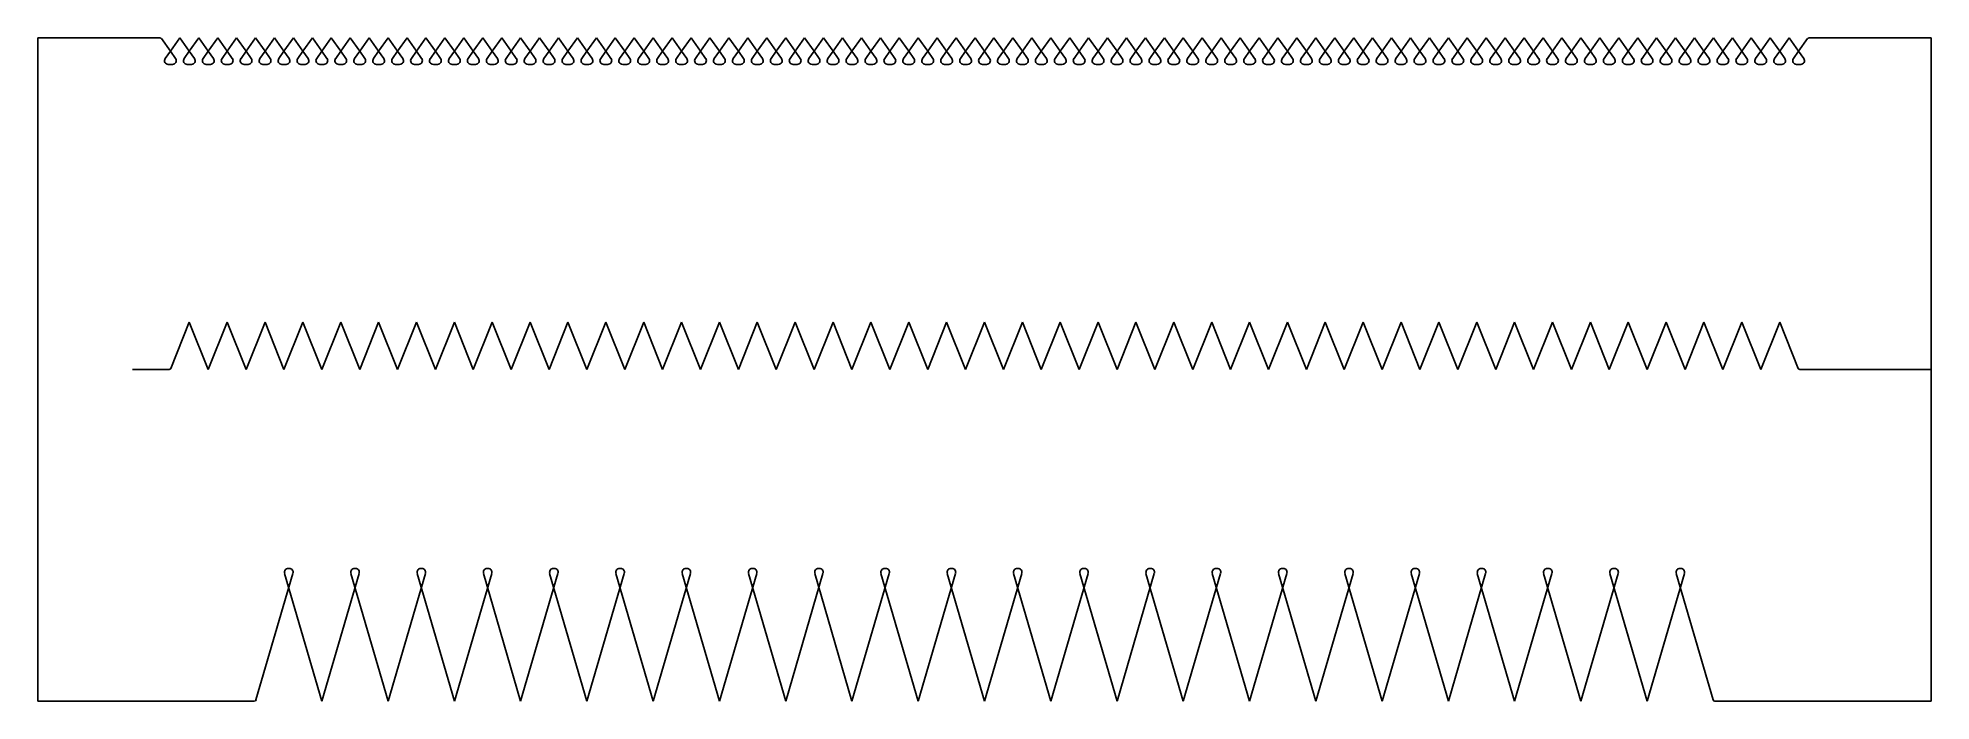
# Model space of a CAD drawing. Header units: millimetres. Extents: x 33 to 133, y 147 to 182.
import ezdxf

# ---------------------------------------------------------------- set-up
doc = ezdxf.new("R2010")
doc.units = ezdxf.units.MM

msp = doc.modelspace()

# ---------------------------------------------------------------- linework, layer by layer
for p, q in [((32.61, 146.69), (32.61, 181.69)), ((32.61, 146.69), (32.61, 181.69)), ((32.61, 181.69), (39.06, 181.69)), ((39.61, 180.99), (39.14, 181.65)), ((39.61, 180.99), (40.11, 181.69)), ((40.61, 180.99), (40.11, 181.69)), ((40.61, 180.99), (41.11, 181.69)), ((41.61, 180.99), (41.11, 181.69)), ((41.61, 180.99), (42.11, 181.69)), ((42.61, 180.99), (42.11, 181.69)), ((42.61, 180.99), (43.11, 181.69)), ((43.61, 180.99), (43.11, 181.69)), ((43.61, 180.99), (44.11, 181.69)), ((44.61, 180.99), (44.11, 181.69)), ((44.61, 180.99), (45.11, 181.69)), ((45.61, 180.99), (45.11, 181.69)), ((45.61, 180.99), (46.11, 181.69)), ((46.61, 180.99), (46.11, 181.69)), ((46.61, 180.99), (47.11, 181.69)), ((47.61, 180.99), (47.11, 181.69)), ((47.61, 180.99), (48.11, 181.69)), ((48.61, 180.99), (48.11, 181.69)), ((48.61, 180.99), (49.11, 181.69)), ((49.61, 180.99), (49.11, 181.69)), ((49.61, 180.99), (50.11, 181.69)), ((50.61, 180.99), (50.11, 181.69)), ((50.61, 180.99), (51.11, 181.69)), ((51.61, 180.99), (51.11, 181.69)), ((51.61, 180.99), (52.11, 181.69)), ((52.61, 180.99), (52.11, 181.69)), ((52.61, 180.99), (53.11, 181.69)), ((53.61, 180.99), (53.11, 181.69)), ((53.61, 180.99), (54.11, 181.69)), ((54.61, 180.99), (54.11, 181.69)), ((54.61, 180.99), (55.11, 181.69)), ((55.61, 180.99), (55.11, 181.69)), ((55.61, 180.99), (56.11, 181.69)), ((56.61, 180.99), (56.11, 181.69)), ((56.61, 180.99), (57.11, 181.69)), ((57.61, 180.99), (57.11, 181.69)), ((57.61, 180.99), (58.11, 181.69)), ((58.61, 180.99), (58.11, 181.69)), ((58.61, 180.99), (59.11, 181.69)), ((59.61, 180.99), (59.11, 181.69)), ((59.61, 180.99), (60.11, 181.69)), ((60.61, 180.99), (60.11, 181.69)), ((60.61, 180.99), (61.11, 181.69)), ((61.61, 180.99), (61.11, 181.69)), ((61.61, 180.99), (62.11, 181.69)), ((62.61, 180.99), (62.11, 181.69)), ((62.61, 180.99), (63.11, 181.69)), ((63.61, 180.99), (63.11, 181.69)), ((63.61, 180.99), (64.11, 181.69)), ((64.61, 180.99), (64.11, 181.69)), ((64.61, 180.99), (65.11, 181.69)), ((65.61, 180.99), (65.11, 181.69)), ((65.61, 180.99), (66.11, 181.69)), ((66.61, 180.99), (66.11, 181.69)), ((66.61, 180.99), (67.11, 181.69)), ((67.61, 180.99), (67.11, 181.69)), ((67.61, 180.99), (68.11, 181.69)), ((68.61, 180.99), (68.11, 181.69)), ((68.61, 180.99), (69.11, 181.69)), ((69.61, 180.99), (69.11, 181.69)), ((69.61, 180.99), (70.11, 181.69)), ((70.61, 180.99), (70.11, 181.69)), ((70.61, 180.99), (71.11, 181.69)), ((71.61, 180.99), (71.11, 181.69)), ((71.61, 180.99), (72.11, 181.69)), ((72.61, 180.99), (72.11, 181.69)), ((72.61, 180.99), (73.11, 181.69)), ((73.61, 180.99), (73.11, 181.69)), ((73.61, 180.99), (74.11, 181.69)), ((74.61, 180.99), (74.11, 181.69)), ((74.61, 180.99), (75.11, 181.69)), ((75.61, 180.99), (75.11, 181.69)), ((75.61, 180.99), (76.11, 181.69)), ((76.61, 180.99), (76.11, 181.69)), ((76.61, 180.99), (77.11, 181.69)), ((77.61, 180.99), (77.11, 181.69)), ((77.61, 180.99), (78.11, 181.69)), ((78.61, 180.99), (78.11, 181.69)), ((78.61, 180.99), (79.11, 181.69)), ((79.61, 180.99), (79.11, 181.69)), ((79.61, 180.99), (80.11, 181.69)), ((80.61, 180.99), (80.11, 181.69)), ((80.61, 180.99), (81.11, 181.69)), ((81.61, 180.99), (81.11, 181.69)), ((81.61, 180.99), (82.11, 181.69)), ((82.61, 180.99), (82.11, 181.69)), ((82.61, 180.99), (83.11, 181.69)), ((83.61, 180.99), (83.11, 181.69)), ((83.61, 180.99), (84.11, 181.69)), ((84.61, 180.99), (84.11, 181.69)), ((84.61, 180.99), (85.11, 181.69)), ((85.61, 180.99), (85.11, 181.69)), ((85.61, 180.99), (86.11, 181.69)), ((86.61, 180.99), (86.11, 181.69)), ((86.61, 180.99), (87.11, 181.69)), ((87.61, 180.99), (87.11, 181.69)), ((87.61, 180.99), (88.11, 181.69)), ((88.61, 180.99), (88.11, 181.69)), ((88.61, 180.99), (89.11, 181.69)), ((89.61, 180.99), (89.11, 181.69)), ((89.61, 180.99), (90.11, 181.69)), ((90.61, 180.99), (90.11, 181.69)), ((90.61, 180.99), (91.11, 181.69)), ((91.61, 180.99), (91.11, 181.69)), ((91.61, 180.99), (92.11, 181.69)), ((92.61, 180.99), (92.11, 181.69)), ((92.61, 180.99), (93.11, 181.69)), ((93.61, 180.99), (93.11, 181.69)), ((93.61, 180.99), (94.11, 181.69)), ((94.61, 180.99), (94.11, 181.69)), ((94.61, 180.99), (95.11, 181.69)), ((95.61, 180.99), (95.11, 181.69)), ((95.61, 180.99), (96.11, 181.69)), ((96.61, 180.99), (96.11, 181.69)), ((96.61, 180.99), (97.11, 181.69)), ((97.61, 180.99), (97.11, 181.69)), ((97.61, 180.99), (98.11, 181.69)), ((98.61, 180.99), (98.11, 181.69)), ((98.61, 180.99), (99.11, 181.69)), ((99.61, 180.99), (99.11, 181.69)), ((99.61, 180.99), (100.11, 181.69)), ((100.61, 180.99), (100.11, 181.69)), ((100.61, 180.99), (101.11, 181.69)), ((101.61, 180.99), (101.11, 181.69)), ((101.61, 180.99), (102.11, 181.69)), ((102.61, 180.99), (102.11, 181.69)), ((102.61, 180.99), (103.11, 181.69)), ((103.61, 180.99), (103.11, 181.69)), ((103.61, 180.99), (104.11, 181.69)), ((104.61, 180.99), (104.11, 181.69)), ((104.61, 180.99), (105.11, 181.69)), ((105.61, 180.99), (105.11, 181.69)), ((105.61, 180.99), (106.11, 181.69)), ((106.61, 180.99), (106.11, 181.69)), ((106.61, 180.99), (107.11, 181.69)), ((107.61, 180.99), (107.11, 181.69)), ((107.61, 180.99), (108.11, 181.69)), ((108.61, 180.99), (108.11, 181.69)), ((108.61, 180.99), (109.11, 181.69)), ((109.61, 180.99), (109.11, 181.69)), ((109.61, 180.99), (110.11, 181.69)), ((110.61, 180.99), (110.11, 181.69)), ((110.61, 180.99), (111.11, 181.69)), ((111.61, 180.99), (111.11, 181.69)), ((111.61, 180.99), (112.11, 181.69)), ((112.61, 180.99), (112.11, 181.69)), ((112.61, 180.99), (113.11, 181.69)), ((113.61, 180.99), (113.11, 181.69)), ((113.61, 180.99), (114.11, 181.69)), ((114.61, 180.99), (114.11, 181.69)), ((114.61, 180.99), (115.11, 181.69)), ((115.61, 180.99), (115.11, 181.69)), ((115.61, 180.99), (116.11, 181.69)), ((116.61, 180.99), (116.11, 181.69)), ((116.61, 180.99), (117.11, 181.69)), ((117.61, 180.99), (117.11, 181.69)), ((117.61, 180.99), (118.11, 181.69)), ((118.61, 180.99), (118.11, 181.69)), ((118.61, 180.99), (119.11, 181.69)), ((119.61, 180.99), (119.11, 181.69)), ((119.61, 180.99), (120.11, 181.69)), ((120.61, 180.99), (120.11, 181.69)), ((120.61, 180.99), (121.11, 181.69)), ((121.61, 180.99), (121.11, 181.69)), ((121.61, 180.99), (122.11, 181.69)), ((122.61, 180.99), (122.11, 181.69)), ((122.61, 180.99), (123.11, 181.69)), ((123.61, 180.99), (123.11, 181.69)), ((123.61, 180.99), (124.11, 181.69)), ((124.61, 180.99), (124.11, 181.69)), ((124.61, 180.99), (125.11, 181.69)), ((125.61, 180.99), (125.11, 181.69)), ((125.61, 180.99), (126.08, 181.65)), ((126.16, 181.69), (132.61, 181.69)), ((132.61, 181.69), (132.61, 146.69)), ((39.61, 180.99), (39.34, 180.61)), ((39.5, 180.29), (39.72, 180.29)), ((39.61, 180.99), (39.88, 180.61)), ((40.61, 180.99), (40.34, 180.61)), ((40.5, 180.29), (40.72, 180.29)), ((40.61, 180.99), (40.88, 180.61)), ((41.61, 180.99), (41.34, 180.61)), ((41.5, 180.29), (41.72, 180.29)), ((41.61, 180.99), (41.88, 180.61)), ((42.61, 180.99), (42.34, 180.61)), ((42.5, 180.29), (42.72, 180.29)), ((42.61, 180.99), (42.88, 180.61)), ((43.61, 180.99), (43.34, 180.61)), ((43.5, 180.29), (43.72, 180.29)), ((43.61, 180.99), (43.88, 180.61)), ((44.61, 180.99), (44.34, 180.61)), ((44.5, 180.29), (44.72, 180.29)), ((44.61, 180.99), (44.88, 180.61)), ((45.61, 180.99), (45.34, 180.61)), ((45.5, 180.29), (45.72, 180.29)), ((45.61, 180.99), (45.88, 180.61)), ((46.61, 180.99), (46.34, 180.61)), ((46.5, 180.29), (46.72, 180.29)), ((46.61, 180.99), (46.88, 180.61)), ((47.61, 180.99), (47.34, 180.61)), ((47.5, 180.29), (47.72, 180.29)), ((47.61, 180.99), (47.88, 180.61)), ((48.61, 180.99), (48.34, 180.61)), ((48.5, 180.29), (48.72, 180.29)), ((48.61, 180.99), (48.88, 180.61)), ((49.61, 180.99), (49.34, 180.61)), ((49.5, 180.29), (49.72, 180.29)), ((49.61, 180.99), (49.88, 180.61)), ((50.61, 180.99), (50.34, 180.61)), ((50.5, 180.29), (50.72, 180.29)), ((50.61, 180.99), (50.88, 180.61)), ((51.61, 180.99), (51.34, 180.61)), ((51.5, 180.29), (51.72, 180.29)), ((51.61, 180.99), (51.88, 180.61)), ((52.61, 180.99), (52.34, 180.61)), ((52.5, 180.29), (52.72, 180.29)), ((52.61, 180.99), (52.88, 180.61)), ((53.61, 180.99), (53.34, 180.61)), ((53.5, 180.29), (53.72, 180.29)), ((53.61, 180.99), (53.88, 180.61)), ((54.61, 180.99), (54.34, 180.61)), ((54.5, 180.29), (54.72, 180.29)), ((54.61, 180.99), (54.88, 180.61)), ((55.61, 180.99), (55.34, 180.61)), ((55.5, 180.29), (55.72, 180.29)), ((55.61, 180.99), (55.88, 180.61)), ((56.61, 180.99), (56.34, 180.61)), ((56.5, 180.29), (56.72, 180.29)), ((56.61, 180.99), (56.88, 180.61)), ((57.61, 180.99), (57.34, 180.61)), ((57.5, 180.29), (57.72, 180.29)), ((57.61, 180.99), (57.88, 180.61)), ((58.61, 180.99), (58.34, 180.61)), ((58.5, 180.29), (58.72, 180.29)), ((58.61, 180.99), (58.88, 180.61)), ((59.61, 180.99), (59.34, 180.61)), ((59.5, 180.29), (59.72, 180.29)), ((59.61, 180.99), (59.88, 180.61)), ((60.61, 180.99), (60.34, 180.61)), ((60.5, 180.29), (60.72, 180.29)), ((60.61, 180.99), (60.88, 180.61)), ((61.61, 180.99), (61.34, 180.61)), ((61.5, 180.29), (61.72, 180.29)), ((61.61, 180.99), (61.88, 180.61)), ((62.61, 180.99), (62.34, 180.61)), ((62.5, 180.29), (62.72, 180.29)), ((62.61, 180.99), (62.88, 180.61)), ((63.61, 180.99), (63.34, 180.61)), ((63.5, 180.29), (63.72, 180.29)), ((63.61, 180.99), (63.88, 180.61)), ((64.61, 180.99), (64.34, 180.61)), ((64.5, 180.29), (64.72, 180.29)), ((64.61, 180.99), (64.88, 180.61)), ((65.61, 180.99), (65.34, 180.61)), ((65.5, 180.29), (65.72, 180.29)), ((65.61, 180.99), (65.88, 180.61)), ((66.61, 180.99), (66.34, 180.61)), ((66.5, 180.29), (66.72, 180.29)), ((66.61, 180.99), (66.88, 180.61)), ((67.61, 180.99), (67.34, 180.61)), ((67.5, 180.29), (67.72, 180.29)), ((67.61, 180.99), (67.88, 180.61)), ((68.61, 180.99), (68.34, 180.61)), ((68.5, 180.29), (68.72, 180.29)), ((68.61, 180.99), (68.88, 180.61)), ((69.61, 180.99), (69.34, 180.61)), ((69.5, 180.29), (69.72, 180.29)), ((69.61, 180.99), (69.88, 180.61)), ((70.61, 180.99), (70.34, 180.61)), ((70.5, 180.29), (70.72, 180.29)), ((70.61, 180.99), (70.88, 180.61)), ((71.61, 180.99), (71.34, 180.61)), ((71.5, 180.29), (71.72, 180.29)), ((71.61, 180.99), (71.88, 180.61)), ((72.61, 180.99), (72.34, 180.61)), ((72.5, 180.29), (72.72, 180.29)), ((72.61, 180.99), (72.88, 180.61)), ((73.61, 180.99), (73.34, 180.61)), ((73.5, 180.29), (73.72, 180.29)), ((73.61, 180.99), (73.88, 180.61)), ((74.61, 180.99), (74.34, 180.61)), ((74.5, 180.29), (74.72, 180.29)), ((74.61, 180.99), (74.88, 180.61)), ((75.61, 180.99), (75.34, 180.61)), ((75.5, 180.29), (75.72, 180.29)), ((75.61, 180.99), (75.88, 180.61)), ((76.61, 180.99), (76.34, 180.61)), ((76.5, 180.29), (76.72, 180.29)), ((76.61, 180.99), (76.88, 180.61)), ((77.61, 180.99), (77.34, 180.61)), ((77.5, 180.29), (77.72, 180.29)), ((77.61, 180.99), (77.88, 180.61)), ((78.61, 180.99), (78.34, 180.61)), ((78.5, 180.29), (78.72, 180.29)), ((78.61, 180.99), (78.88, 180.61)), ((79.61, 180.99), (79.34, 180.61)), ((79.5, 180.29), (79.72, 180.29)), ((79.61, 180.99), (79.88, 180.61)), ((80.61, 180.99), (80.34, 180.61)), ((80.5, 180.29), (80.72, 180.29)), ((80.61, 180.99), (80.88, 180.61)), ((81.61, 180.99), (81.34, 180.61)), ((81.5, 180.29), (81.72, 180.29)), ((81.61, 180.99), (81.88, 180.61)), ((82.61, 180.99), (82.34, 180.61)), ((82.5, 180.29), (82.72, 180.29)), ((82.61, 180.99), (82.88, 180.61)), ((83.61, 180.99), (83.34, 180.61)), ((83.5, 180.29), (83.72, 180.29)), ((83.61, 180.99), (83.88, 180.61)), ((84.61, 180.99), (84.34, 180.61)), ((84.5, 180.29), (84.72, 180.29)), ((84.61, 180.99), (84.88, 180.61)), ((85.61, 180.99), (85.34, 180.61)), ((85.5, 180.29), (85.72, 180.29)), ((85.61, 180.99), (85.88, 180.61)), ((86.61, 180.99), (86.34, 180.61)), ((86.5, 180.29), (86.72, 180.29)), ((86.61, 180.99), (86.88, 180.61)), ((87.61, 180.99), (87.34, 180.61)), ((87.5, 180.29), (87.72, 180.29)), ((87.61, 180.99), (87.88, 180.61)), ((88.61, 180.99), (88.34, 180.61)), ((88.5, 180.29), (88.72, 180.29)), ((88.61, 180.99), (88.88, 180.61)), ((89.61, 180.99), (89.34, 180.61)), ((89.5, 180.29), (89.72, 180.29)), ((89.61, 180.99), (89.88, 180.61)), ((90.61, 180.99), (90.34, 180.61)), ((90.5, 180.29), (90.72, 180.29)), ((90.61, 180.99), (90.88, 180.61)), ((91.61, 180.99), (91.34, 180.61)), ((91.5, 180.29), (91.72, 180.29)), ((91.61, 180.99), (91.88, 180.61)), ((92.61, 180.99), (92.34, 180.61)), ((92.5, 180.29), (92.72, 180.29)), ((92.61, 180.99), (92.88, 180.61)), ((93.61, 180.99), (93.34, 180.61)), ((93.5, 180.29), (93.72, 180.29)), ((93.61, 180.99), (93.88, 180.61)), ((94.61, 180.99), (94.34, 180.61)), ((94.5, 180.29), (94.72, 180.29)), ((94.61, 180.99), (94.88, 180.61)), ((95.61, 180.99), (95.34, 180.61)), ((95.5, 180.29), (95.72, 180.29)), ((95.61, 180.99), (95.88, 180.61)), ((96.61, 180.99), (96.34, 180.61)), ((96.5, 180.29), (96.72, 180.29)), ((96.61, 180.99), (96.88, 180.61)), ((97.61, 180.99), (97.34, 180.61)), ((97.5, 180.29), (97.72, 180.29)), ((97.61, 180.99), (97.88, 180.61)), ((98.61, 180.99), (98.34, 180.61)), ((98.5, 180.29), (98.72, 180.29)), ((98.61, 180.99), (98.88, 180.61)), ((99.61, 180.99), (99.34, 180.61)), ((99.5, 180.29), (99.72, 180.29)), ((99.61, 180.99), (99.88, 180.61)), ((100.61, 180.99), (100.34, 180.61)), ((100.5, 180.29), (100.72, 180.29)), ((100.61, 180.99), (100.88, 180.61)), ((101.61, 180.99), (101.34, 180.61)), ((101.5, 180.29), (101.72, 180.29)), ((101.61, 180.99), (101.88, 180.61)), ((102.61, 180.99), (102.34, 180.61)), ((102.5, 180.29), (102.72, 180.29)), ((102.61, 180.99), (102.88, 180.61)), ((103.61, 180.99), (103.34, 180.61)), ((103.5, 180.29), (103.72, 180.29)), ((103.61, 180.99), (103.88, 180.61)), ((104.61, 180.99), (104.34, 180.61)), ((104.5, 180.29), (104.72, 180.29)), ((104.61, 180.99), (104.88, 180.61)), ((105.61, 180.99), (105.34, 180.61)), ((105.5, 180.29), (105.72, 180.29)), ((105.61, 180.99), (105.88, 180.61)), ((106.61, 180.99), (106.34, 180.61)), ((106.5, 180.29), (106.72, 180.29)), ((106.61, 180.99), (106.88, 180.61)), ((107.61, 180.99), (107.34, 180.61)), ((107.5, 180.29), (107.72, 180.29)), ((107.61, 180.99), (107.88, 180.61)), ((108.61, 180.99), (108.34, 180.61)), ((108.5, 180.29), (108.72, 180.29)), ((108.61, 180.99), (108.88, 180.61)), ((109.61, 180.99), (109.34, 180.61)), ((109.5, 180.29), (109.72, 180.29)), ((109.61, 180.99), (109.88, 180.61)), ((110.61, 180.99), (110.34, 180.61)), ((110.5, 180.29), (110.72, 180.29)), ((110.61, 180.99), (110.88, 180.61)), ((111.61, 180.99), (111.34, 180.61)), ((111.5, 180.29), (111.72, 180.29)), ((111.61, 180.99), (111.88, 180.61)), ((112.61, 180.99), (112.34, 180.61)), ((112.5, 180.29), (112.72, 180.29)), ((112.61, 180.99), (112.88, 180.61)), ((113.61, 180.99), (113.34, 180.61)), ((113.5, 180.29), (113.72, 180.29)), ((113.61, 180.99), (113.88, 180.61)), ((114.61, 180.99), (114.34, 180.61)), ((114.5, 180.29), (114.72, 180.29)), ((114.61, 180.99), (114.88, 180.61)), ((115.61, 180.99), (115.34, 180.61)), ((115.5, 180.29), (115.72, 180.29)), ((115.61, 180.99), (115.88, 180.61)), ((116.61, 180.99), (116.34, 180.61)), ((116.5, 180.29), (116.72, 180.29)), ((116.61, 180.99), (116.88, 180.61)), ((117.61, 180.99), (117.34, 180.61)), ((117.5, 180.29), (117.72, 180.29)), ((117.61, 180.99), (117.88, 180.61)), ((118.61, 180.99), (118.34, 180.61)), ((118.5, 180.29), (118.72, 180.29)), ((118.61, 180.99), (118.88, 180.61)), ((119.61, 180.99), (119.34, 180.61)), ((119.5, 180.29), (119.72, 180.29)), ((119.61, 180.99), (119.88, 180.61)), ((120.61, 180.99), (120.34, 180.61)), ((120.5, 180.29), (120.72, 180.29)), ((120.61, 180.99), (120.88, 180.61)), ((121.61, 180.99), (121.34, 180.61)), ((121.5, 180.29), (121.72, 180.29)), ((121.61, 180.99), (121.88, 180.61)), ((122.61, 180.99), (122.34, 180.61)), ((122.5, 180.29), (122.72, 180.29)), ((122.61, 180.99), (122.88, 180.61)), ((123.61, 180.99), (123.34, 180.61)), ((123.5, 180.29), (123.72, 180.29)), ((123.61, 180.99), (123.88, 180.61)), ((124.61, 180.99), (124.34, 180.61)), ((124.5, 180.29), (124.72, 180.29)), ((124.61, 180.99), (124.88, 180.61)), ((125.61, 180.99), (125.34, 180.61)), ((125.5, 180.29), (125.72, 180.29)), ((125.61, 180.99), (125.88, 180.61)), ((40.61, 166.69), (39.64, 164.25)), ((40.61, 166.69), (41.61, 164.19)), ((42.61, 166.69), (41.61, 164.19)), ((42.61, 166.69), (43.61, 164.19)), ((44.61, 166.69), (43.61, 164.19)), ((44.61, 166.69), (45.61, 164.19)), ((46.61, 166.69), (45.61, 164.19)), ((46.61, 166.69), (47.61, 164.19)), ((48.61, 166.69), (47.61, 164.19)), ((48.61, 166.69), (49.61, 164.19)), ((50.61, 166.69), (49.61, 164.19)), ((50.61, 166.69), (51.61, 164.19)), ((52.61, 166.69), (51.61, 164.19)), ((52.61, 166.69), (53.61, 164.19)), ((54.61, 166.69), (53.61, 164.19)), ((54.61, 166.69), (55.61, 164.19)), ((56.61, 166.69), (55.61, 164.19)), ((56.61, 166.69), (57.61, 164.19)), ((58.61, 166.69), (57.61, 164.19)), ((58.61, 166.69), (59.61, 164.19)), ((60.61, 166.69), (59.61, 164.19)), ((60.61, 166.69), (61.61, 164.19)), ((62.61, 166.69), (61.61, 164.19)), ((62.61, 166.69), (63.61, 164.19)), ((64.61, 166.69), (63.61, 164.19)), ((64.61, 166.69), (65.61, 164.19)), ((66.61, 166.69), (65.61, 164.19)), ((66.61, 166.69), (67.61, 164.19)), ((68.61, 166.69), (67.61, 164.19)), ((68.61, 166.69), (69.61, 164.19)), ((70.61, 166.69), (69.61, 164.19)), ((70.61, 166.69), (71.61, 164.19)), ((72.61, 166.69), (71.61, 164.19)), ((72.61, 166.69), (73.61, 164.19)), ((74.61, 166.69), (73.61, 164.19)), ((74.61, 166.69), (75.61, 164.19)), ((76.61, 166.69), (75.61, 164.19)), ((76.61, 166.69), (77.61, 164.19)), ((78.61, 166.69), (77.61, 164.19)), ((78.61, 166.69), (79.61, 164.19)), ((80.61, 166.69), (79.61, 164.19)), ((80.61, 166.69), (81.61, 164.19)), ((82.61, 166.69), (81.61, 164.19)), ((82.61, 166.69), (83.61, 164.19)), ((84.61, 166.69), (83.61, 164.19)), ((84.61, 166.69), (85.61, 164.19)), ((86.61, 166.69), (85.61, 164.19)), ((86.61, 166.69), (87.61, 164.19)), ((88.61, 166.69), (87.61, 164.19)), ((88.61, 166.69), (89.61, 164.19)), ((90.61, 166.69), (89.61, 164.19)), ((90.61, 166.69), (91.61, 164.19)), ((92.61, 166.69), (91.61, 164.19)), ((92.61, 166.69), (93.61, 164.19)), ((94.61, 166.69), (93.61, 164.19)), ((94.61, 166.69), (95.61, 164.19)), ((96.61, 166.69), (95.61, 164.19)), ((96.61, 166.69), (97.61, 164.19)), ((98.61, 166.69), (97.61, 164.19)), ((98.61, 166.69), (99.61, 164.19)), ((100.61, 166.69), (99.61, 164.19)), ((100.61, 166.69), (101.61, 164.19)), ((102.61, 166.69), (101.61, 164.19)), ((102.61, 166.69), (103.61, 164.19)), ((104.61, 166.69), (103.61, 164.19)), ((104.61, 166.69), (105.61, 164.19)), ((106.61, 166.69), (105.61, 164.19)), ((106.61, 166.69), (107.61, 164.19)), ((108.61, 166.69), (107.61, 164.19)), ((108.61, 166.69), (109.61, 164.19)), ((110.61, 166.69), (109.61, 164.19)), ((110.61, 166.69), (111.61, 164.19)), ((112.61, 166.69), (111.61, 164.19)), ((112.61, 166.69), (113.61, 164.19)), ((114.61, 166.69), (113.61, 164.19)), ((114.61, 166.69), (115.61, 164.19)), ((116.61, 166.69), (115.61, 164.19)), ((116.61, 166.69), (117.61, 164.19)), ((118.61, 166.69), (117.61, 164.19)), ((118.61, 166.69), (119.61, 164.19)), ((120.61, 166.69), (119.61, 164.19)), ((120.61, 166.69), (121.61, 164.19)), ((122.61, 166.69), (121.61, 164.19)), ((122.61, 166.69), (123.61, 164.19)), ((124.61, 166.69), (123.61, 164.19)), ((124.61, 166.69), (125.59, 164.25)), ((37.61, 164.19), (39.54, 164.19)), ((125.68, 164.19), (132.61, 164.19)), ((44.13, 146.76), (46.08, 153.43)), ((45.64, 153.43), (47.61, 146.69)), ((45.84, 153.69), (45.89, 153.69)), ((47.61, 146.69), (49.58, 153.43)), ((49.14, 153.43), (51.11, 146.69)), ((49.34, 153.69), (49.39, 153.69)), ((51.11, 146.69), (53.08, 153.43)), ((52.64, 153.43), (54.61, 146.69)), ((52.84, 153.69), (52.89, 153.69)), ((54.61, 146.69), (56.58, 153.43)), ((56.14, 153.43), (58.11, 146.69)), ((56.34, 153.69), (56.39, 153.69)), ((58.11, 146.69), (60.08, 153.43)), ((59.64, 153.43), (61.61, 146.69)), ((59.84, 153.69), (59.89, 153.69)), ((61.61, 146.69), (63.58, 153.43)), ((63.14, 153.43), (65.11, 146.69)), ((63.34, 153.69), (63.39, 153.69)), ((65.11, 146.69), (67.08, 153.43)), ((66.64, 153.43), (68.61, 146.69)), ((66.84, 153.69), (66.89, 153.69)), ((68.61, 146.69), (70.58, 153.43)), ((70.14, 153.43), (72.11, 146.69)), ((70.34, 153.69), (70.39, 153.69)), ((72.11, 146.69), (74.08, 153.43)), ((73.64, 153.43), (75.61, 146.69)), ((73.84, 153.69), (73.89, 153.69)), ((75.61, 146.69), (77.58, 153.43)), ((77.14, 153.43), (79.11, 146.69)), ((77.34, 153.69), (77.39, 153.69)), ((79.11, 146.69), (81.08, 153.43)), ((80.64, 153.43), (82.61, 146.69)), ((80.84, 153.69), (80.89, 153.69)), ((82.61, 146.69), (84.58, 153.43)), ((84.14, 153.43), (86.11, 146.69)), ((84.34, 153.69), (84.39, 153.69)), ((86.11, 146.69), (88.08, 153.43)), ((87.64, 153.43), (89.61, 146.69)), ((87.84, 153.69), (87.89, 153.69)), ((89.61, 146.69), (91.58, 153.43)), ((91.14, 153.43), (93.11, 146.69)), ((91.34, 153.69), (91.39, 153.69)), ((93.11, 146.69), (95.08, 153.43)), ((94.64, 153.43), (96.61, 146.69)), ((94.84, 153.69), (94.89, 153.69)), ((96.61, 146.69), (98.58, 153.43)), ((98.14, 153.43), (100.11, 146.69)), ((98.34, 153.69), (98.39, 153.69)), ((100.11, 146.69), (102.08, 153.43)), ((101.64, 153.43), (103.61, 146.69)), ((101.84, 153.69), (101.89, 153.69)), ((103.61, 146.69), (105.58, 153.43)), ((105.14, 153.43), (107.11, 146.69)), ((105.34, 153.69), (105.39, 153.69)), ((107.11, 146.69), (109.08, 153.43)), ((108.64, 153.43), (110.61, 146.69)), ((108.84, 153.69), (108.89, 153.69)), ((110.61, 146.69), (112.58, 153.43)), ((112.14, 153.43), (114.11, 146.69)), ((112.34, 153.69), (112.39, 153.69)), ((114.11, 146.69), (116.08, 153.43)), ((115.64, 153.43), (117.61, 146.69)), ((115.84, 153.69), (115.89, 153.69)), ((117.61, 146.69), (119.58, 153.43)), ((119.14, 153.43), (121.09, 146.76)), ((119.34, 153.69), (119.39, 153.69)), ((32.61, 146.69), (44.04, 146.69)), ((121.19, 146.69), (132.61, 146.69))]:
    msp.add_line(p, q)
for centre, radius, start, end in [((39.06, 181.59), 0.1, 35.5377, 90), ((126.16, 181.59), 0.1, 90, 144.4623), ((39.5, 180.49), 0.2, 144.4623, 270), ((39.72, 180.49), 0.2, 270, 35.5377), ((40.5, 180.49), 0.2, 144.4623, 270), ((40.72, 180.49), 0.2, 270, 35.5377), ((41.5, 180.49), 0.2, 144.4623, 270), ((41.72, 180.49), 0.2, 270, 35.5377), ((42.5, 180.49), 0.2, 144.4623, 270), ((42.72, 180.49), 0.2, 270, 35.5377), ((43.5, 180.49), 0.2, 144.4623, 270), ((43.72, 180.49), 0.2, 270, 35.5377), ((44.5, 180.49), 0.2, 144.4623, 270), ((44.72, 180.49), 0.2, 270, 35.5377), ((45.5, 180.49), 0.2, 144.4623, 270), ((45.72, 180.49), 0.2, 270, 35.5377), ((46.5, 180.49), 0.2, 144.4623, 270), ((46.72, 180.49), 0.2, 270, 35.5377), ((47.5, 180.49), 0.2, 144.4623, 270), ((47.72, 180.49), 0.2, 270, 35.5377), ((48.5, 180.49), 0.2, 144.4623, 270), ((48.72, 180.49), 0.2, 270, 35.5377), ((49.5, 180.49), 0.2, 144.4623, 270), ((49.72, 180.49), 0.2, 270, 35.5377), ((50.5, 180.49), 0.2, 144.4623, 270), ((50.72, 180.49), 0.2, 270, 35.5377), ((51.5, 180.49), 0.2, 144.4623, 270), ((51.72, 180.49), 0.2, 270, 35.5377), ((52.5, 180.49), 0.2, 144.4623, 270), ((52.72, 180.49), 0.2, 270, 35.5377), ((53.5, 180.49), 0.2, 144.4623, 270), ((53.72, 180.49), 0.2, 270, 35.5377), ((54.5, 180.49), 0.2, 144.4623, 270), ((54.72, 180.49), 0.2, 270, 35.5377), ((55.5, 180.49), 0.2, 144.4623, 270), ((55.72, 180.49), 0.2, 270, 35.5377), ((56.5, 180.49), 0.2, 144.4623, 270), ((56.72, 180.49), 0.2, 270, 35.5377), ((57.5, 180.49), 0.2, 144.4623, 270), ((57.72, 180.49), 0.2, 270, 35.5377), ((58.5, 180.49), 0.2, 144.4623, 270), ((58.72, 180.49), 0.2, 270, 35.5377), ((59.5, 180.49), 0.2, 144.4623, 270), ((59.72, 180.49), 0.2, 270, 35.5377), ((60.5, 180.49), 0.2, 144.4623, 270), ((60.72, 180.49), 0.2, 270, 35.5377), ((61.5, 180.49), 0.2, 144.4623, 270), ((61.72, 180.49), 0.2, 270, 35.5377), ((62.5, 180.49), 0.2, 144.4623, 270), ((62.72, 180.49), 0.2, 270, 35.5377), ((63.5, 180.49), 0.2, 144.4623, 270), ((63.72, 180.49), 0.2, 270, 35.5377), ((64.5, 180.49), 0.2, 144.4623, 270), ((64.72, 180.49), 0.2, 270, 35.5377), ((65.5, 180.49), 0.2, 144.4623, 270), ((65.72, 180.49), 0.2, 270, 35.5377), ((66.5, 180.49), 0.2, 144.4623, 270), ((66.72, 180.49), 0.2, 270, 35.5377), ((67.5, 180.49), 0.2, 144.4623, 270), ((67.72, 180.49), 0.2, 270, 35.5377), ((68.5, 180.49), 0.2, 144.4623, 270), ((68.72, 180.49), 0.2, 270, 35.5377), ((69.5, 180.49), 0.2, 144.4623, 270), ((69.72, 180.49), 0.2, 270, 35.5377), ((70.5, 180.49), 0.2, 144.4623, 270), ((70.72, 180.49), 0.2, 270, 35.5377), ((71.5, 180.49), 0.2, 144.4623, 270), ((71.72, 180.49), 0.2, 270, 35.5377), ((72.5, 180.49), 0.2, 144.4623, 270), ((72.72, 180.49), 0.2, 270, 35.5377), ((73.5, 180.49), 0.2, 144.4623, 270), ((73.72, 180.49), 0.2, 270, 35.5377), ((74.5, 180.49), 0.2, 144.4623, 270), ((74.72, 180.49), 0.2, 270, 35.5377), ((75.5, 180.49), 0.2, 144.4623, 270), ((75.72, 180.49), 0.2, 270, 35.5377), ((76.5, 180.49), 0.2, 144.4623, 270), ((76.72, 180.49), 0.2, 270, 35.5377), ((77.5, 180.49), 0.2, 144.4623, 270), ((77.72, 180.49), 0.2, 270, 35.5377), ((78.5, 180.49), 0.2, 144.4623, 270), ((78.72, 180.49), 0.2, 270, 35.5377), ((79.5, 180.49), 0.2, 144.4623, 270), ((79.72, 180.49), 0.2, 270, 35.5377), ((80.5, 180.49), 0.2, 144.4623, 270), ((80.72, 180.49), 0.2, 270, 35.5377), ((81.5, 180.49), 0.2, 144.4623, 270), ((81.72, 180.49), 0.2, 270, 35.5377), ((82.5, 180.49), 0.2, 144.4623, 270), ((82.72, 180.49), 0.2, 270, 35.5377), ((83.5, 180.49), 0.2, 144.4623, 270), ((83.72, 180.49), 0.2, 270, 35.5377), ((84.5, 180.49), 0.2, 144.4623, 270), ((84.72, 180.49), 0.2, 270, 35.5377), ((85.5, 180.49), 0.2, 144.4623, 270), ((85.72, 180.49), 0.2, 270, 35.5377), ((86.5, 180.49), 0.2, 144.4623, 270), ((86.72, 180.49), 0.2, 270, 35.5377), ((87.5, 180.49), 0.2, 144.4623, 270), ((87.72, 180.49), 0.2, 270, 35.5377), ((88.5, 180.49), 0.2, 144.4623, 270), ((88.72, 180.49), 0.2, 270, 35.5377), ((89.5, 180.49), 0.2, 144.4623, 270), ((89.72, 180.49), 0.2, 270, 35.5377), ((90.5, 180.49), 0.2, 144.4623, 270), ((90.72, 180.49), 0.2, 270, 35.5377), ((91.5, 180.49), 0.2, 144.4623, 270), ((91.72, 180.49), 0.2, 270, 35.5377), ((92.5, 180.49), 0.2, 144.4623, 270), ((92.72, 180.49), 0.2, 270, 35.5377), ((93.5, 180.49), 0.2, 144.4623, 270), ((93.72, 180.49), 0.2, 270, 35.5377), ((94.5, 180.49), 0.2, 144.4623, 270), ((94.72, 180.49), 0.2, 270, 35.5377), ((95.5, 180.49), 0.2, 144.4623, 270), ((95.72, 180.49), 0.2, 270, 35.5377), ((96.5, 180.49), 0.2, 144.4623, 270), ((96.72, 180.49), 0.2, 270, 35.5377), ((97.5, 180.49), 0.2, 144.4623, 270), ((97.72, 180.49), 0.2, 270, 35.5377), ((98.5, 180.49), 0.2, 144.4623, 270), ((98.72, 180.49), 0.2, 270, 35.5377), ((99.5, 180.49), 0.2, 144.4623, 270), ((99.72, 180.49), 0.2, 270, 35.5377), ((100.5, 180.49), 0.2, 144.4623, 270), ((100.72, 180.49), 0.2, 270, 35.5377), ((101.5, 180.49), 0.2, 144.4623, 270), ((101.72, 180.49), 0.2, 270, 35.5377), ((102.5, 180.49), 0.2, 144.4623, 270), ((102.72, 180.49), 0.2, 270, 35.5377), ((103.5, 180.49), 0.2, 144.4623, 270), ((103.72, 180.49), 0.2, 270, 35.5377), ((104.5, 180.49), 0.2, 144.4623, 270), ((104.72, 180.49), 0.2, 270, 35.5377), ((105.5, 180.49), 0.2, 144.4623, 270), ((105.72, 180.49), 0.2, 270, 35.5377), ((106.5, 180.49), 0.2, 144.4623, 270), ((106.72, 180.49), 0.2, 270, 35.5377), ((107.5, 180.49), 0.2, 144.4623, 270), ((107.72, 180.49), 0.2, 270, 35.5377), ((108.5, 180.49), 0.2, 144.4623, 270), ((108.72, 180.49), 0.2, 270, 35.5377), ((109.5, 180.49), 0.2, 144.4623, 270), ((109.72, 180.49), 0.2, 270, 35.5377), ((110.5, 180.49), 0.2, 144.4623, 270), ((110.72, 180.49), 0.2, 270, 35.5377), ((111.5, 180.49), 0.2, 144.4623, 270), ((111.72, 180.49), 0.2, 270, 35.5377), ((112.5, 180.49), 0.2, 144.4623, 270), ((112.72, 180.49), 0.2, 270, 35.5377), ((113.5, 180.49), 0.2, 144.4623, 270), ((113.72, 180.49), 0.2, 270, 35.5377), ((114.5, 180.49), 0.2, 144.4623, 270), ((114.72, 180.49), 0.2, 270, 35.5377), ((115.5, 180.49), 0.2, 144.4623, 270), ((115.72, 180.49), 0.2, 270, 35.5377), ((116.5, 180.49), 0.2, 144.4623, 270), ((116.72, 180.49), 0.2, 270, 35.5377), ((117.5, 180.49), 0.2, 144.4623, 270), ((117.72, 180.49), 0.2, 270, 35.5377), ((118.5, 180.49), 0.2, 144.4623, 270), ((118.72, 180.49), 0.2, 270, 35.5377), ((119.5, 180.49), 0.2, 144.4623, 270), ((119.72, 180.49), 0.2, 270, 35.5377), ((120.5, 180.49), 0.2, 144.4623, 270), ((120.72, 180.49), 0.2, 270, 35.5377), ((121.5, 180.49), 0.2, 144.4623, 270), ((121.72, 180.49), 0.2, 270, 35.5377), ((122.5, 180.49), 0.2, 144.4623, 270), ((122.72, 180.49), 0.2, 270, 35.5377), ((123.5, 180.49), 0.2, 144.4623, 270), ((123.72, 180.49), 0.2, 270, 35.5377), ((124.5, 180.49), 0.2, 144.4623, 270), ((124.72, 180.49), 0.2, 270, 35.5377), ((125.5, 180.49), 0.2, 144.4623, 270), ((125.72, 180.49), 0.2, 270, 35.5377), ((39.54, 164.29), 0.1, 270, 338.1986), ((125.68, 164.29), 0.1, 201.8014, 270), ((45.84, 153.49), 0.2, 90, 196.2602), ((45.89, 153.49), 0.2, 343.7398, 90), ((49.34, 153.49), 0.2, 90, 196.2602), ((49.39, 153.49), 0.2, 343.7398, 90), ((52.84, 153.49), 0.2, 90, 196.2602), ((52.89, 153.49), 0.2, 343.7398, 90), ((56.34, 153.49), 0.2, 90, 196.2602), ((56.39, 153.49), 0.2, 343.7398, 90), ((59.84, 153.49), 0.2, 90, 196.2602), ((59.89, 153.49), 0.2, 343.7398, 90), ((63.34, 153.49), 0.2, 90, 196.2602), ((63.39, 153.49), 0.2, 343.7398, 90), ((66.84, 153.49), 0.2, 90, 196.2602), ((66.89, 153.49), 0.2, 343.7398, 90), ((70.34, 153.49), 0.2, 90, 196.2602), ((70.39, 153.49), 0.2, 343.7398, 90), ((73.84, 153.49), 0.2, 90, 196.2602), ((73.89, 153.49), 0.2, 343.7398, 90), ((77.34, 153.49), 0.2, 90, 196.2602), ((77.39, 153.49), 0.2, 343.7398, 90), ((80.84, 153.49), 0.2, 90, 196.2602), ((80.89, 153.49), 0.2, 343.7398, 90), ((84.34, 153.49), 0.2, 90, 196.2602), ((84.39, 153.49), 0.2, 343.7398, 90), ((87.84, 153.49), 0.2, 90, 196.2602), ((87.89, 153.49), 0.2, 343.7398, 90), ((91.34, 153.49), 0.2, 90, 196.2602), ((91.39, 153.49), 0.2, 343.7398, 90), ((94.84, 153.49), 0.2, 90, 196.2602), ((94.89, 153.49), 0.2, 343.7398, 90), ((98.34, 153.49), 0.2, 90, 196.2602), ((98.39, 153.49), 0.2, 343.7398, 90), ((101.84, 153.49), 0.2, 90, 196.2602), ((101.89, 153.49), 0.2, 343.7398, 90), ((105.34, 153.49), 0.2, 90, 196.2602), ((105.39, 153.49), 0.2, 343.7398, 90), ((108.84, 153.49), 0.2, 90, 196.2602), ((108.89, 153.49), 0.2, 343.7398, 90), ((112.34, 153.49), 0.2, 90, 196.2602), ((112.39, 153.49), 0.2, 343.7398, 90), ((115.84, 153.49), 0.2, 90, 196.2602), ((115.89, 153.49), 0.2, 343.7398, 90), ((119.34, 153.49), 0.2, 90, 196.2602), ((119.39, 153.49), 0.2, 343.7398, 90), ((44.04, 146.79), 0.1, 270, 343.7398), ((121.19, 146.79), 0.1, 196.2602, 270)]:
    msp.add_arc(centre, radius, start, end)

doc.saveas('drawing.dxf')
